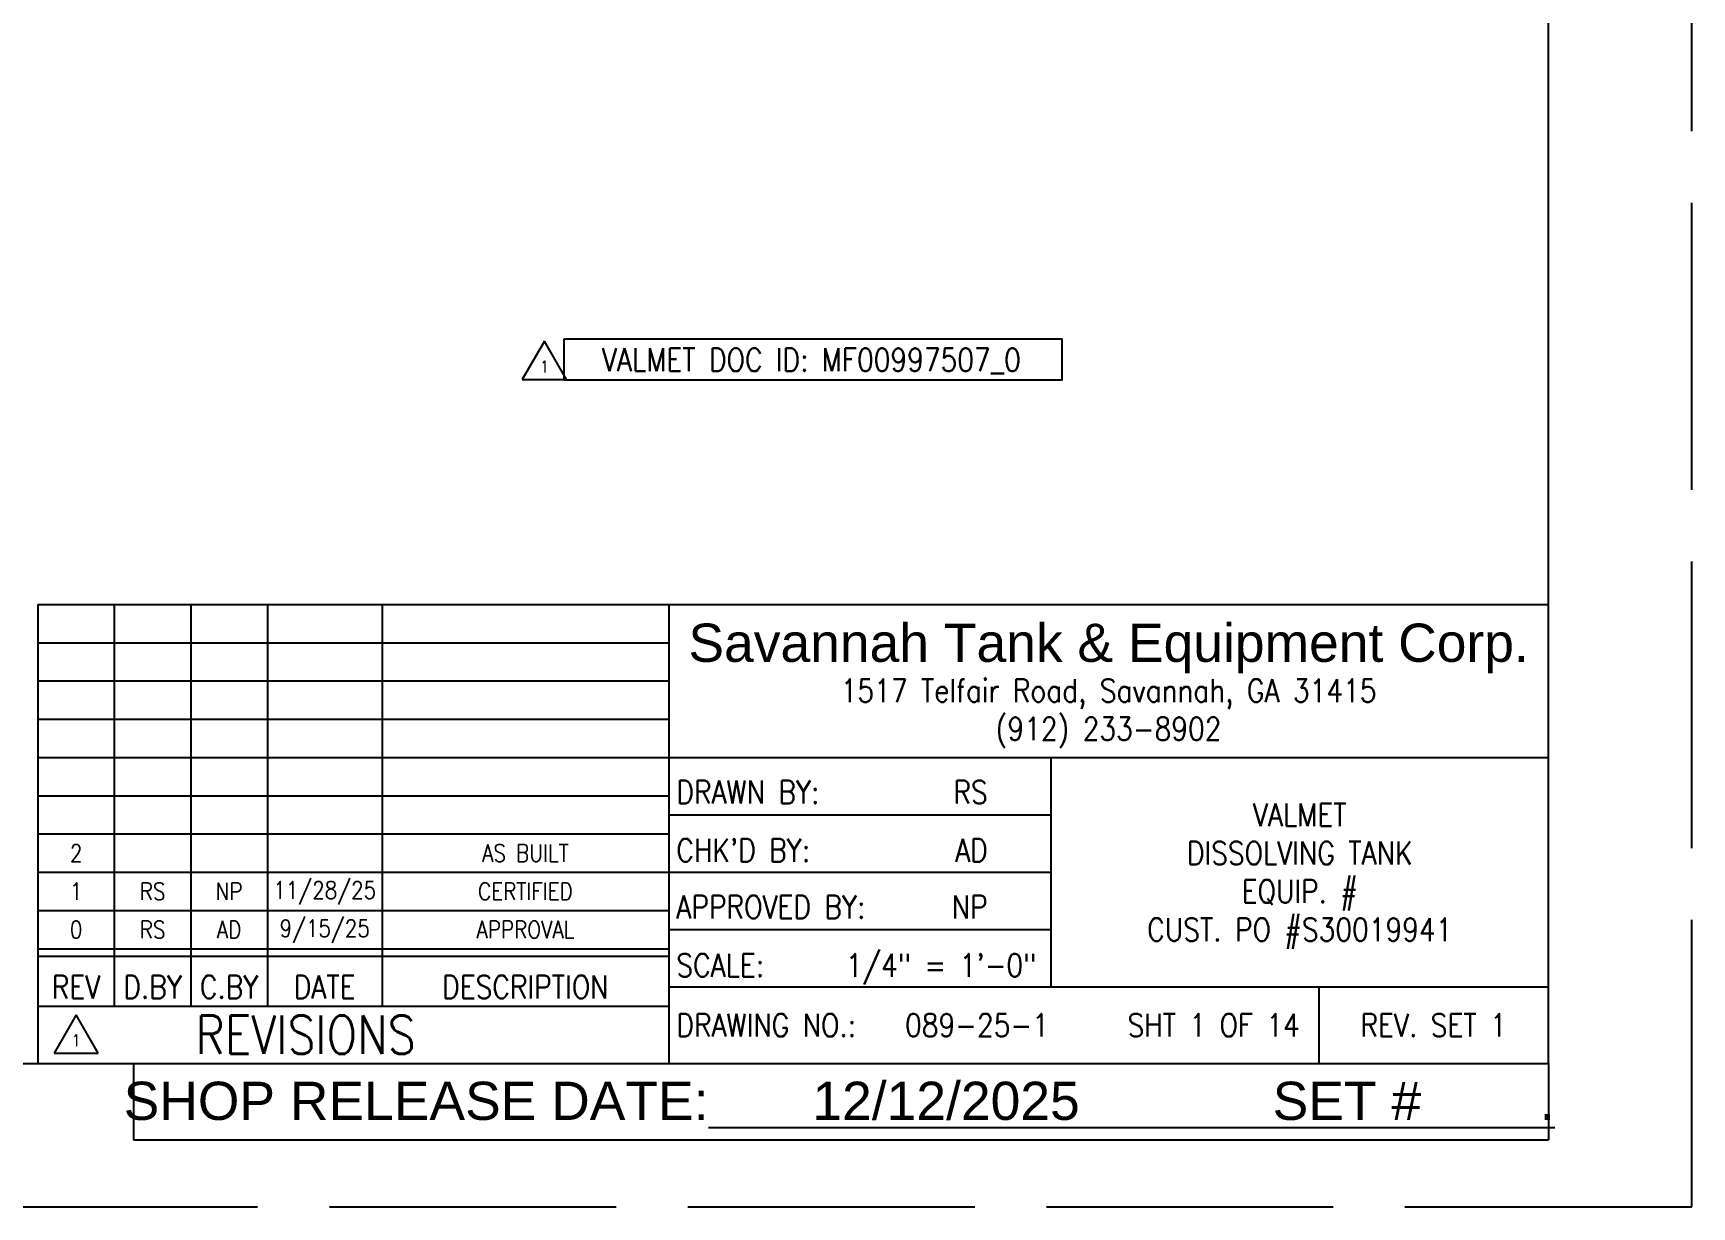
# Model space of a CAD drawing. Extents: x -1889 to 1438, y -977 to 1122.
# Drawn here: x 699.6 to 1116, y 36 to 330.6 of the extents above; entities that cross this region are included whole.
import ezdxf
from ezdxf.enums import TextEntityAlignment as Align

# ---------------------------------------------------------------- set-up
doc = ezdxf.new("R2010")
doc.units = 0
doc.header["$LTSCALE"] = 12
doc.header["$MEASUREMENT"] = 0
doc.linetypes.add('AM_ISO02W050', pattern=[7.5, 6, -1.5])
doc.layers.get('0').update_dxf_attribs({"linetype": 'CONTINUOUS'})
doc.layers.get('Defpoints').update_dxf_attribs({"linetype": 'CONTINUOUS'})
for name, color, linetype in [('COVER', 3, 'CONTINUOUS'), ('SHOP TAG', 11, 'CONTINUOUS'), ('TEXT', 4, 'CONTINUOUS')]:
    doc.layers.add(name, color=color, linetype=linetype)
doc.styles.add('ROMANS', font='ROMANS.shx', dxfattribs={"width": 0.85, "height": 5.76})
doc.styles.get("Standard").update_dxf_attribs({"font": 'sanss___.ttf'})

msp = doc.modelspace()

# ---------------------------------------------------------------- linework, layer by layer
for p, q in [((1080, 72), (1080, 888)), ((700.83486, 187.2), (1080, 187.2)), ((700.83486, 187.2), (700.83486, 72)), ((720.03486, 86.4), (720.03486, 187.2)), ((739.23486, 187.2), (739.23486, 86.4)), ((758.43486, 187.2), (758.43486, 86.4)), ((787.23486, 187.2), (787.23486, 86.4)), ((859.2, 187.2), (859.2, 72)), ((700.83486, 177.6), (859.2, 177.6)), ((700.83486, 168), (859.2, 168)), ((700.83486, 158.4), (859.2, 158.4)), ((700.83486, 148.8), (1080, 148.8)), ((955.2, 91.2), (955.2, 148.8)), ((700.83486, 139.2), (859.2, 139.2)), ((859.2, 134.4), (955.2, 134.4)), ((700.83486, 129.6), (859.2, 129.6)), ((700.83486, 120), (955.2, 120)), ((700.83486, 110.4), (859.2, 110.4)), ((859.2, 105.6), (955.2, 105.6)), ((700.83486, 100.8), (859.2, 100.8)), ((700.83486, 98.88), (859.2, 98.88)), ((859.2, 91.2), (1080, 91.2)), ((1022.4, 91.2), (1022.4, 72)), ((700.83486, 86.4), (859.2, 86.4)), ((-24, 72), (1080, 72))]:
    msp.add_line(p, q)
at = {"layer": 'COVER'}
msp.add_lwpolyline([(832.94768, 253.87149), (957.84084, 253.87149), (957.84084, 243.54218), (832.94768, 243.54218)], close=True, dxfattribs=at)
at = {"layer": 'Defpoints', "linetype": 'AM_ISO02W050'}
for p, q in [((1116, 36), (1116, 900)), ((-36, 36), (1116, 36))]:
    msp.add_line(p, q, dxfattribs=at)
at = {"layer": 'SHOP TAG'}
for p, q in [((724.8, 72), (724.8, 52.8)), ((1080, 72), (1080, 52.8)), ((724.8, 52.8), (1080, 52.8))]:
    msp.add_line(p, q, dxfattribs=at)
at = {"layer": 'TEXT'}
for p, q in [((827.97445, 253.28922), (822.43189, 243.68922)), ((833.51701, 243.68922), (827.97445, 253.28922)), ((822.43189, 243.68922), (833.51701, 243.68922)), ((710.43486, 84.20148), (704.8923, 74.60148)), ((715.97742, 74.60148), (710.43486, 84.20148)), ((704.8923, 74.60148), (715.97742, 74.60148))]:
    msp.add_line(p, q, dxfattribs=at)

# ---------------------------------------------------------------- texts
at = {"layer": 'SHOP TAG'}
msp.add_text('SHOP RELEASE DATE:%%U       12/12/2025             SET #        .', height=9.6, dxfattribs=at).set_placement((901.97319, 62.60899), align=Align.MIDDLE_CENTER)
at = {"layer": 'TEXT', "style": 'ROMANS', "width": 0.85}
for s, height, p in [('VALMET DOC ID: MF00997507_0', 5.76, (895.00889, 248.621)), ('1', 2.88, (827.97445, 246.88922)), ('1517 Telfair Road, Savannah, GA 31415', 5.76, (969.6, 165.6)), ('(912) 233-8902', 5.76, (969.6, 156)), ('VALMET', 5.76, (1017.6, 134.4)), ('DISSOLVING TANK', 5.76, (1017.6, 124.8)), ('EQUIP. #', 5.76, (1017.6, 115.2)), ('CUST. PO #S30019941', 5.76, (1017.6, 105.6)), ('REVISIONS', 9.6, (768.03486, 79.2)), ('REV. SET 1', 5.76, (1051.2, 81.6)), ('1', 2.88, (710.43486, 77.80148))]:
    msp.add_text(s, height=height, dxfattribs=at).set_placement(p, align=Align.MIDDLE_CENTER)
at = {"layer": 'TEXT'}
msp.add_text('Savannah Tank & Equipment Corp.', height=9.6, dxfattribs=at).set_placement((969.6, 177.6), align=Align.MIDDLE_CENTER)
at = {"layer": 'TEXT', "style": 'ROMANS', "width": 0.85}
for s, p in [('DRAWN BY:', (861.12, 140.09634)), ("CHK'D BY:", (861.12, 125.51902)), ('APPROVED BY:', (861.12, 111.29634)), ('SCALE:', (861.12, 96.63941)), ('SCALE:', (861.12, 96.63729)), ('DRAWING NO.:', (861.12, 81.6)), ('089-25-1', (918.51407, 81.6))]:
    msp.add_text(s, height=5.76, dxfattribs=at).set_placement(p, align=Align.MIDDLE_LEFT)
for s, p in [('RS', (939.27187, 140.09634)), ('AD', (939.27187, 125.51902)), ('NP', (939.27187, 111.29634)), ('1/4" = 1\'-0"', (951.50788, 96.63729)), ('SHT 1 OF 14', (1017.59405, 81.6))]:
    msp.add_text(s, height=5.76, dxfattribs=at).set_placement(p, align=Align.MIDDLE_RIGHT)
for s, height, p in [('2', 4.32, (710.43486, 124.8)), ('AS BUILT', 4.32, (823.21743, 124.8)), ('1', 4.32, (710.43486, 115.2)), ('RS', 4.32, (729.63486, 115.2)), ('NP', 4.32, (748.83486, 115.2)), ('11/28/25', 4.32, (772.83486, 115.2)), ('CERTIFIED', 4.32, (823.21743, 115.2)), ('9/15/25', 4.32, (772.83486, 105.6)), ('0', 4.32, (710.43486, 105.6)), ('RS', 4.32, (729.63486, 105.6)), ('AD', 4.32, (748.83486, 105.6)), ('APPROVAL', 4.32, (823.21743, 105.6)), ('REV', 5.76, (710.43486, 91.2)), ('D.BY', 5.76, (729.63486, 91.2)), ('C.BY', 5.76, (748.83486, 91.2)), ('DATE', 5.76, (772.83486, 91.2)), ('DESCRIPTION', 5.76, (823.21743, 91.2))]:
    msp.add_text(s, height=height, dxfattribs=at).set_placement(p, align=Align.MIDDLE)

doc.saveas('drawing.dxf')
